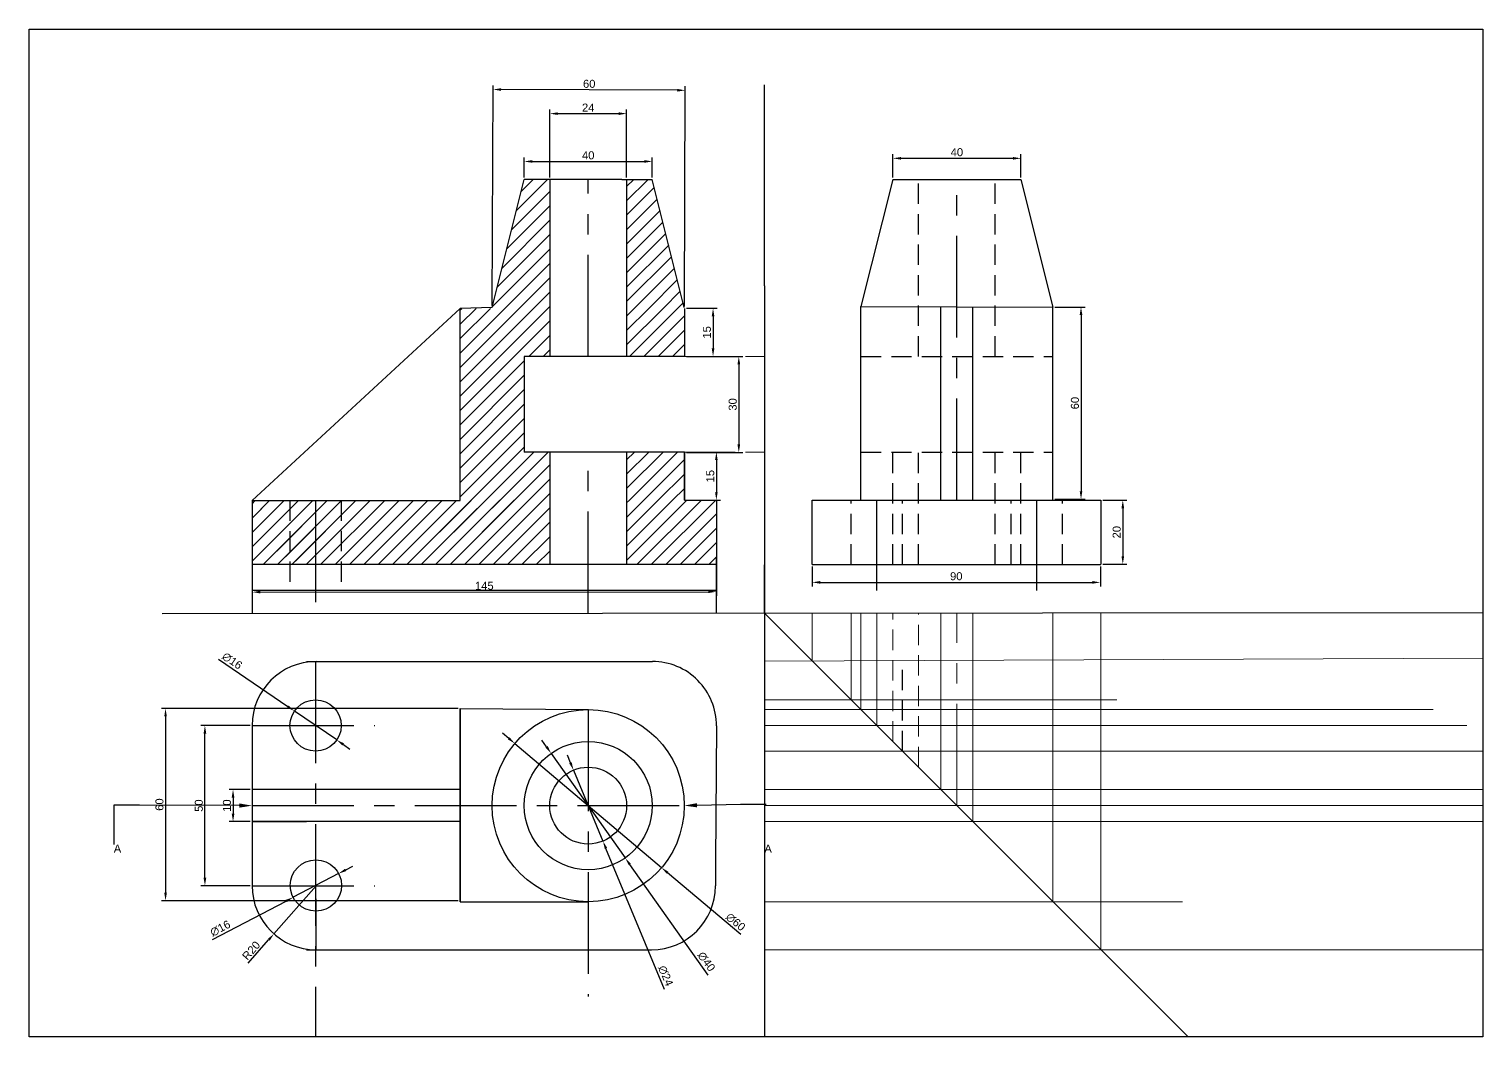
# Model space of a CAD drawing. Header units: millimetres. Extents: x 2310 to 3342, y 1759 to 2090.
# Drawn here: x 2888.1 to 3342.2, y 1759 to 2073.7 of the extents above; entities that cross this region are included whole.
import ezdxf
from ezdxf import colors
from ezdxf.entities.mleader import LeaderData, LeaderLine
from ezdxf.math import Vec2, Vec3

# ---------------------------------------------------------------- set-up
doc = ezdxf.new("R2010")
doc.units = ezdxf.units.MM
doc.linetypes.add('CENTER', pattern=[50.8, 31.75, -6.35, 6.35, -6.35])
doc.linetypes.add('HIDDEN', pattern=[9.525, 6.35, -3.175])
doc.styles.get("Standard").update_dxf_attribs({"font": 'arial.ttf'})
doc.dimstyles.new('ISO-25', dxfattribs={"dimtxt": 2.5, "dimasz": 2.5, "dimexe": 1.25, "dimexo": 0.625, "dimtad": 1, "dimtxsty": 'Standard', "dimcen": 2.5, "dimadec": 0, "dimazin": 0, "dimtfac": 1, "dimtmove": 0, "dimatfit": 3, "dimfxl": 1, "dimarcsym": 0})
pattern_1 = [(45, (1018.8687, -8.9616), (-2.245064, 2.245064), [])]

# ---------------------------------------------------------------- blocks, each defined once
blk = doc.blocks.new('*D63')
at = {"color": 0, "lineweight": -2, "transparency": 16777216}
for p, q in [((3042.78, 2027.35), (3042.78, 2033.58)), ((3045.28, 2032.33), (3080.28, 2032.33)), ((3082.78, 2027.35), (3082.78, 2033.58))]:
    blk.add_line(p, q, dxfattribs=at)
at = {"color": 0, "transparency": 16777216}
for points in [[(3045.28, 2032.75), (3045.28, 2031.92), (3042.78, 2032.33)], [(3080.28, 2032.75), (3080.28, 2031.92), (3082.78, 2032.33)]]:
    blk.add_solid(points, dxfattribs=at)
at = {"layer": 'Defpoints', "color": 0, "transparency": 16777216}
for p in [(3082.78, 2032.33), (3042.78, 2026.72), (3082.78, 2026.72)]:
    blk.add_point(p, dxfattribs=at)
at = {"color": 0, "transparency": 16777216, "insert": (3062.78, 2034.23), "char_height": 2.5, "attachment_point": 5}
blk.add_mtext('40', dxfattribs=at)
blk = doc.blocks.new('*D64')
at = {"color": 0, "lineweight": -2, "transparency": 16777216}
for p, q in [((3050.78, 2027.35), (3050.78, 2048.51)), ((3074.78, 2027.35), (3074.78, 2048.51)), ((3053.28, 2047.26), (3072.28, 2047.26))]:
    blk.add_line(p, q, dxfattribs=at)
at = {"color": 0, "transparency": 16777216}
for points in [[(3053.28, 2047.68), (3053.28, 2046.84), (3050.78, 2047.26)], [(3072.28, 2047.68), (3072.28, 2046.84), (3074.78, 2047.26)]]:
    blk.add_solid(points, dxfattribs=at)
at = {"layer": 'Defpoints', "color": 0, "transparency": 16777216}
for p in [(3074.78, 2047.26), (3050.78, 2026.72), (3074.78, 2026.72)]:
    blk.add_point(p, dxfattribs=at)
at = {"color": 0, "transparency": 16777216, "insert": (3062.78, 2049.14), "char_height": 2.5, "attachment_point": 5}
blk.add_mtext('24', dxfattribs=at)
blk = doc.blocks.new('*D65')
at = {"color": 0, "lineweight": -2, "transparency": 16777216}
for p, q in [((3093.43, 1986.48), (3103.01, 1986.48)), ((3101.76, 1983.98), (3101.76, 1973.98)), ((3093.43, 1971.48), (3103.01, 1971.48))]:
    blk.add_line(p, q, dxfattribs=at)
at = {"color": 0, "transparency": 16777216}
for points in [[(3101.35, 1983.98), (3102.18, 1983.98), (3101.76, 1986.48)], [(3101.35, 1973.98), (3102.18, 1973.98), (3101.76, 1971.48)]]:
    blk.add_solid(points, dxfattribs=at)
at = {"layer": 'Defpoints', "color": 0, "transparency": 16777216}
for p in [(3092.81, 1986.48), (3092.81, 1971.48), (3101.76, 1971.48)]:
    blk.add_point(p, dxfattribs=at)
at = {"color": 0, "transparency": 16777216, "insert": (3099.86, 1978.98), "char_height": 2.5, "attachment_point": 5, "rotation": 90}
blk.add_mtext('15', dxfattribs=at)
blk = doc.blocks.new('*D73')
at = {"color": 0, "lineweight": -2, "transparency": 16777216}
for p, q in [((3093.43, 1941.59), (3104.06, 1941.59)), ((3102.81, 1939.09), (3102.81, 1929.09)), ((3093.43, 1926.59), (3104.06, 1926.59))]:
    blk.add_line(p, q, dxfattribs=at)
at = {"color": 0, "transparency": 16777216}
for points in [[(3102.39, 1939.09), (3103.22, 1939.09), (3102.81, 1941.59)], [(3102.39, 1929.09), (3103.22, 1929.09), (3102.81, 1926.59)]]:
    blk.add_solid(points, dxfattribs=at)
at = {"layer": 'Defpoints', "color": 0, "transparency": 16777216}
for p in [(3092.81, 1941.59), (3092.81, 1926.59), (3102.81, 1926.59)]:
    blk.add_point(p, dxfattribs=at)
at = {"color": 0, "lineweight": 30, "transparency": 16777216, "insert": (3100.9, 1934.09), "char_height": 2.5, "attachment_point": 5, "rotation": 90}
blk.add_mtext('15', dxfattribs=at)
blk = doc.blocks.new('*D74')
at = {"color": 0, "lineweight": -2, "transparency": 16777216}
for p, q in [((3093.43, 1971.48), (3111.06, 1971.48)), ((3109.81, 1968.98), (3109.81, 1943.98)), ((3093.43, 1941.48), (3111.06, 1941.48))]:
    blk.add_line(p, q, dxfattribs=at)
at = {"color": 0, "transparency": 16777216}
for points in [[(3109.39, 1968.98), (3110.23, 1968.98), (3109.81, 1971.48)], [(3109.39, 1943.98), (3110.23, 1943.98), (3109.81, 1941.48)]]:
    blk.add_solid(points, dxfattribs=at)
at = {"layer": 'Defpoints', "color": 0, "transparency": 16777216}
for p in [(3092.81, 1971.48), (3092.81, 1941.48), (3109.81, 1941.48)]:
    blk.add_point(p, dxfattribs=at)
at = {"color": 0, "transparency": 16777216, "insert": (3107.91, 1956.48), "char_height": 2.5, "attachment_point": 5, "rotation": 90}
blk.add_mtext('30', dxfattribs=at)
blk = doc.blocks.new('*D75')
at = {"color": 0, "lineweight": -2, "transparency": 16777216}
for p, q in [((2957.81, 1925.85), (2957.83, 1896.64)), ((3102.81, 1925.98), (3102.83, 1896.77)), ((2960.33, 1897.9), (3100.33, 1898.02))]:
    blk.add_line(p, q, dxfattribs=at)
at = {"color": 0, "transparency": 16777216}
for points in [[(2960.33, 1898.31), (2960.33, 1897.48), (2957.83, 1897.89)], [(3100.33, 1898.43), (3100.33, 1897.6), (3102.83, 1898.02)]]:
    blk.add_solid(points, dxfattribs=at)
at = {"layer": 'Defpoints', "color": 0, "transparency": 16777216}
for p in [(2957.81, 1926.48), (3102.81, 1926.6), (3102.83, 1898.02)]:
    blk.add_point(p, dxfattribs=at)
at = {"color": 0, "transparency": 16777216, "insert": (3030.33, 1899.86), "char_height": 2.5, "attachment_point": 5, "rotation": 0.0492}
blk.add_mtext('145', dxfattribs=at)
blk = doc.blocks.new('*D76')
at = {"color": 0, "lineweight": -2, "transparency": 16777216}
for p, q in [((3032.81, 1987.35), (3033.09, 2056.04)), ((3090.58, 2054.55), (3035.59, 2054.77)), ((3092.81, 1987.1), (3093.09, 2055.79))]:
    blk.add_line(p, q, dxfattribs=at)
at = {"color": 0, "transparency": 16777216}
for points in [[(3035.59, 2055.19), (3035.58, 2054.36), (3033.09, 2054.79)], [(3090.59, 2054.97), (3090.58, 2054.13), (3093.08, 2054.54)]]:
    blk.add_solid(points, dxfattribs=at)
at = {"layer": 'Defpoints', "color": 0, "transparency": 16777216}
for p in [(3033.09, 2054.79), (3032.81, 1986.72), (3092.81, 1986.48)]:
    blk.add_point(p, dxfattribs=at)
at = {"color": 0, "transparency": 16777216, "insert": (3063.09, 2056.56), "char_height": 2.5, "attachment_point": 5, "rotation": 359.7648}
blk.add_mtext('60', dxfattribs=at)
blk = doc.blocks.new('*D77')
at = {"color": 0, "lineweight": -2, "transparency": 16777216}
for p, q in [((2957.18, 1856.24), (2941.82, 1856.24)), ((2943.07, 1808.74), (2943.07, 1853.74)), ((2957.18, 1806.24), (2941.82, 1806.24))]:
    blk.add_line(p, q, dxfattribs=at)
at = {"color": 0, "transparency": 16777216}
for points in [[(2942.65, 1853.74), (2943.49, 1853.74), (2943.07, 1856.24)], [(2942.65, 1808.74), (2943.49, 1808.74), (2943.07, 1806.24)]]:
    blk.add_solid(points, dxfattribs=at)
at = {"layer": 'Defpoints', "color": 0, "transparency": 16777216}
for p in [(2943.07, 1856.24), (2957.81, 1856.24), (2957.81, 1806.24)]:
    blk.add_point(p, dxfattribs=at)
at = {"color": 0, "transparency": 16777216, "insert": (2941.17, 1831.24), "char_height": 2.5, "attachment_point": 5, "rotation": 90}
blk.add_mtext('50', dxfattribs=at)
blk = doc.blocks.new('*D78')
at = {"color": 0, "lineweight": -2, "transparency": 16777216}
for p, q in [((3037.96, 1852.23), (3036.05, 1853.84)), ((3039.87, 1850.61), (3085.68, 1811.87)), ((3110.4, 1790.98), (3087.59, 1810.26))]:
    blk.add_line(p, q, dxfattribs=at)
at = {"color": 0, "transparency": 16777216}
for points in [[(3038.23, 1852.55), (3037.69, 1851.91), (3039.87, 1850.61)], [(3087.86, 1810.58), (3087.32, 1809.94), (3085.68, 1811.87)]]:
    blk.add_solid(points, dxfattribs=at)
at = {"layer": 'Defpoints', "color": 0, "transparency": 16777216}
for p in [(3039.87, 1850.61), (3085.68, 1811.87)]:
    blk.add_point(p, dxfattribs=at)
at = {"color": 0, "transparency": 16777216, "insert": (3108.79, 1794.92), "char_height": 2.5, "attachment_point": 5, "rotation": 319.7839}
blk.add_mtext('∅60', dxfattribs=at)
blk = doc.blocks.new('*D79')
at = {"color": 0, "lineweight": -2, "transparency": 16777216}
for p, q in [((3049.77, 1849.6), (3048.32, 1851.64)), ((3051.21, 1847.56), (3074.34, 1814.92)), ((3100.27, 1778.33), (3075.78, 1812.88))]:
    blk.add_line(p, q, dxfattribs=at)
at = {"color": 0, "transparency": 16777216}
for points in [[(3050.11, 1849.84), (3049.43, 1849.36), (3051.21, 1847.56)], [(3076.12, 1813.12), (3075.44, 1812.64), (3074.34, 1814.92)]]:
    blk.add_solid(points, dxfattribs=at)
at = {"layer": 'Defpoints', "color": 0, "transparency": 16777216}
for p in [(3051.21, 1847.56), (3074.34, 1814.92)]:
    blk.add_point(p, dxfattribs=at)
at = {"color": 0, "transparency": 16777216, "insert": (3099.7, 1782.55), "char_height": 2.5, "attachment_point": 5, "rotation": 305.3193}
blk.add_mtext('∅40', dxfattribs=at)
blk = doc.blocks.new('*D80')
at = {"color": 0, "lineweight": -2, "transparency": 16777216}
for p, q in [((3057.22, 1844.64), (3056.26, 1846.94)), ((3058.18, 1842.33), (3067.38, 1820.16)), ((3086.59, 1773.86), (3068.33, 1817.85))]:
    blk.add_line(p, q, dxfattribs=at)
at = {"color": 0, "transparency": 16777216}
for points in [[(3057.6, 1844.79), (3056.83, 1844.48), (3058.18, 1842.33)], [(3068.72, 1818.01), (3067.95, 1817.69), (3067.38, 1820.16)]]:
    blk.add_solid(points, dxfattribs=at)
at = {"layer": 'Defpoints', "color": 0, "transparency": 16777216}
for p in [(3058.18, 1842.33), (3067.38, 1820.16)]:
    blk.add_point(p, dxfattribs=at)
at = {"color": 0, "transparency": 16777216, "insert": (3086.97, 1778.1), "char_height": 2.5, "attachment_point": 5, "rotation": 292.5391}
blk.add_mtext('∅24', dxfattribs=at)
blk = doc.blocks.new('*D81')
at = {"color": 0, "lineweight": -2, "transparency": 16777216}
for p, q in [((2957.18, 1836.24), (2950.6, 1836.24)), ((2951.85, 1833.74), (2951.85, 1828.74)), ((2957.18, 1826.24), (2950.6, 1826.24))]:
    blk.add_line(p, q, dxfattribs=at)
at = {"color": 0, "transparency": 16777216}
for points in [[(2951.43, 1833.74), (2952.27, 1833.74), (2951.85, 1836.24)], [(2951.43, 1828.74), (2952.27, 1828.74), (2951.85, 1826.24)]]:
    blk.add_solid(points, dxfattribs=at)
at = {"layer": 'Defpoints', "color": 0, "transparency": 16777216}
for p in [(2957.81, 1836.24), (2951.85, 1826.24), (2957.81, 1826.24)]:
    blk.add_point(p, dxfattribs=at)
at = {"color": 0, "transparency": 16777216, "insert": (2949.95, 1831.24), "char_height": 2.5, "attachment_point": 5, "rotation": 90}
blk.add_mtext('10', dxfattribs=at)
blk = doc.blocks.new('*D82')
at = {"color": 0, "lineweight": -2, "transparency": 16777216}
for p, q in [((3022.18, 1861.56), (2929.52, 1861.56)), ((2930.77, 1859.06), (2930.77, 1804.06)), ((3022.18, 1801.56), (2929.52, 1801.56))]:
    blk.add_line(p, q, dxfattribs=at)
at = {"color": 0, "transparency": 16777216}
for points in [[(2930.36, 1859.06), (2931.19, 1859.06), (2930.77, 1861.56)], [(2930.36, 1804.06), (2931.19, 1804.06), (2930.77, 1801.56)]]:
    blk.add_solid(points, dxfattribs=at)
at = {"layer": 'Defpoints', "color": 0, "transparency": 16777216}
for p in [(3022.81, 1861.56), (2930.77, 1801.56), (3022.81, 1801.56)]:
    blk.add_point(p, dxfattribs=at)
at = {"color": 0, "transparency": 16777216, "insert": (2928.87, 1831.56), "char_height": 2.5, "attachment_point": 5, "rotation": 90}
blk.add_mtext('60', dxfattribs=at)
blk = doc.blocks.new('*D66')
at = {"color": 0, "lineweight": -2, "transparency": 16777216}
for p, q in [((3223.55, 1926.59), (3230.99, 1926.59)), ((3229.74, 1924.09), (3229.74, 1909.09)), ((3223.55, 1906.59), (3230.99, 1906.59))]:
    blk.add_line(p, q, dxfattribs=at)
at = {"color": 0, "transparency": 16777216}
for points in [[(3229.32, 1924.09), (3230.15, 1924.09), (3229.74, 1926.59)], [(3229.32, 1909.09), (3230.15, 1909.09), (3229.74, 1906.59)]]:
    blk.add_solid(points, dxfattribs=at)
at = {"layer": 'Defpoints', "color": 0, "transparency": 16777216}
for p in [(3222.92, 1926.59), (3222.92, 1906.59), (3229.74, 1906.59)]:
    blk.add_point(p, dxfattribs=at)
at = {"color": 0, "lineweight": 0, "transparency": 16777216, "insert": (3227.84, 1916.59), "char_height": 2.5, "attachment_point": 5, "rotation": 90}
blk.add_mtext('20', dxfattribs=at)
blk = doc.blocks.new('*D67')
at = {"color": 0, "lineweight": -2, "transparency": 16777216}
for p, q in [((3132.73, 1905.85), (3132.73, 1899.68)), ((3222.73, 1905.85), (3222.73, 1899.68)), ((3135.23, 1900.93), (3220.23, 1900.93))]:
    blk.add_line(p, q, dxfattribs=at)
at = {"color": 0, "transparency": 16777216}
for points in [[(3135.23, 1901.35), (3135.23, 1900.51), (3132.73, 1900.93)], [(3220.23, 1901.35), (3220.23, 1900.51), (3222.73, 1900.93)]]:
    blk.add_solid(points, dxfattribs=at)
at = {"layer": 'Defpoints', "color": 0, "transparency": 16777216}
for p in [(3132.73, 1906.48), (3222.73, 1906.48), (3222.73, 1900.93)]:
    blk.add_point(p, dxfattribs=at)
at = {"color": 0, "lineweight": 0, "transparency": 16777216, "insert": (3177.73, 1902.83), "char_height": 2.5, "attachment_point": 5}
blk.add_mtext('90', dxfattribs=at)
blk = doc.blocks.new('*D68')
at = {"color": 0, "lineweight": -2, "transparency": 16777216}
for p, q in [((3208.55, 1986.89), (3217.94, 1986.89)), ((3216.69, 1984.39), (3216.69, 1929.39)), ((3208.55, 1926.89), (3217.94, 1926.89))]:
    blk.add_line(p, q, dxfattribs=at)
at = {"color": 0, "transparency": 16777216}
for points in [[(3216.27, 1984.39), (3217.11, 1984.39), (3216.69, 1986.89)], [(3216.27, 1929.39), (3217.11, 1929.39), (3216.69, 1926.89)]]:
    blk.add_solid(points, dxfattribs=at)
at = {"layer": 'Defpoints', "color": 0, "transparency": 16777216}
for p in [(3207.92, 1986.89), (3207.92, 1926.89), (3216.69, 1926.89)]:
    blk.add_point(p, dxfattribs=at)
at = {"color": 0, "lineweight": 0, "transparency": 16777216, "insert": (3214.79, 1956.89), "char_height": 2.5, "attachment_point": 5, "rotation": 90}
blk.add_mtext('60', dxfattribs=at)
blk = doc.blocks.new('*D69')
at = {"color": 0, "lineweight": -2, "transparency": 16777216}
for p, q in [((3157.92, 2027.35), (3157.92, 2034.56)), ((3197.92, 2027.35), (3197.92, 2034.56)), ((3160.42, 2033.31), (3195.42, 2033.31))]:
    blk.add_line(p, q, dxfattribs=at)
at = {"color": 0, "transparency": 16777216}
for points in [[(3160.42, 2033.72), (3160.42, 2032.89), (3157.92, 2033.31)], [(3195.42, 2033.72), (3195.42, 2032.89), (3197.92, 2033.31)]]:
    blk.add_solid(points, dxfattribs=at)
at = {"layer": 'Defpoints', "color": 0, "transparency": 16777216}
for p in [(3197.92, 2033.31), (3157.92, 2026.72), (3197.92, 2026.72)]:
    blk.add_point(p, dxfattribs=at)
at = {"color": 0, "lineweight": 0, "transparency": 16777216, "insert": (3177.92, 2035.21), "char_height": 2.5, "attachment_point": 5}
blk.add_mtext('40', dxfattribs=at)
blk = doc.blocks.new('*D70')
at = {"color": 0, "lineweight": -2, "transparency": 16777216}
for p, q in [((2987.04, 1811.18), (2989.25, 1812.34)), ((2984.82, 1810.02), (2970.64, 1802.61)), ((2945.43, 1789.42), (2968.43, 1801.45))]:
    blk.add_line(p, q, dxfattribs=at)
at = {"color": 0, "transparency": 16777216}
for points in [[(2986.84, 1811.55), (2987.23, 1810.81), (2984.82, 1810.02)], [(2968.23, 1801.82), (2968.62, 1801.08), (2970.64, 1802.61)]]:
    blk.add_solid(points, dxfattribs=at)
at = {"layer": 'Defpoints', "color": 0, "transparency": 16777216}
for p in [(2984.82, 1810.02), (2970.64, 1802.61)]:
    blk.add_point(p, dxfattribs=at)
at = {"color": 0, "transparency": 16777216, "insert": (2947.86, 1792.92), "char_height": 2.5, "attachment_point": 5, "rotation": 27.6065}
blk.add_mtext('∅16', dxfattribs=at)
blk = doc.blocks.new('*D71')
at = {"color": 0, "lineweight": -2, "transparency": 16777216}
for p, q in [((2947.35, 1876.93), (2968.97, 1862.17)), ((2984.25, 1851.73), (2971.03, 1860.76)), ((2986.31, 1850.32), (2988.37, 1848.91))]:
    blk.add_line(p, q, dxfattribs=at)
at = {"color": 0, "transparency": 16777216}
for points in [[(2969.2, 1862.51), (2968.73, 1861.82), (2971.03, 1860.76)], [(2986.54, 1850.66), (2986.07, 1849.98), (2984.25, 1851.73)]]:
    blk.add_solid(points, dxfattribs=at)
at = {"layer": 'Defpoints', "color": 0, "transparency": 16777216}
for p in [(2971.03, 1860.76), (2984.25, 1851.73)]:
    blk.add_point(p, dxfattribs=at)
at = {"color": 0, "transparency": 16777216, "insert": (2951.58, 1876.43), "char_height": 2.5, "attachment_point": 5, "rotation": 325.6612}
blk.add_mtext('∅16', dxfattribs=at)
blk = doc.blocks.new('*D72')
at = {"color": 0, "linetype": 'CENTER', "lineweight": -2, "transparency": 16777216}
for p, q in [((2977.81, 1806.24), (2964.62, 1791.2)), ((2956.57, 1782.02), (2962.97, 1789.32))]:
    blk.add_line(p, q, dxfattribs=at)
at = {"color": 0, "linetype": 'CENTER', "transparency": 16777216}
blk.add_solid([(2962.66, 1789.6), (2963.29, 1789.05), (2964.62, 1791.2)], dxfattribs=at)
at = {"layer": 'Defpoints', "color": 0, "linetype": 'CENTER', "transparency": 16777216}
for p in [(2977.81, 1806.24), (2964.62, 1791.2)]:
    blk.add_point(p, dxfattribs=at)
at = {"color": 0, "linetype": 'CENTER', "transparency": 16777216, "insert": (2957.52, 1785.99), "char_height": 2.5, "attachment_point": 5, "rotation": 48.7563}
blk.add_mtext('R20', dxfattribs=at)

msp = doc.modelspace()

# ---------------------------------------------------------------- hatches: boundary and pattern name
at = {"lineweight": 30}
h = msp.add_hatch(dxfattribs=at)
h.set_pattern_fill('ANSI31', color=256)
h.set_pattern_definition(pattern_1)
h.paths.add_polyline_path([(3050.777, 1926.556), (3022.805, 1926.532), (3022.805, 1926.476), (2957.805, 1926.476, 0.4142136), (2977.805, 1906.476), (3050.777, 1906.476)])
h.paths.add_polyline_path([(3102.804, 1926.601), (3074.777, 1926.577), (3074.777, 1906.476), (3102.761, 1906.476)])
h.paths.add_polyline_path([(3042.805, 1971.476), (3050.777, 1971.476), (3050.777, 1986.476), (3022.805, 1986.476), (3022.805, 1926.532), (3050.777, 1926.556), (3050.777, 1941.592), (3042.805, 1941.592)])
h.paths.add_polyline_path([(3092.805, 1941.592), (3074.777, 1941.592), (3074.777, 1926.577), (3092.805, 1926.592)])
h.paths.add_polyline_path([(3082.777, 2026.723), (3092.838, 1986.476), (3074.777, 1986.476), (3074.777, 2026.723)])
h.paths.add_polyline_path([(3050.777, 2026.723), (3042.777, 2026.723), (3042.777, 1986.476), (3050.777, 1986.476)])
h.paths.add_polyline_path([(3042.777, 2026.723), (3032.715, 1986.476), (3042.777, 1986.476)])
h = msp.add_hatch(dxfattribs=at)
h.set_pattern_fill('ANSI31', color=256)
h.set_pattern_definition(pattern_1)
h.paths.add_polyline_path([(3092.805, 1986.476), (3074.777, 1986.476), (3074.777, 1971.476), (3092.805, 1971.476)])
h = msp.add_hatch(dxfattribs=at)
h.set_pattern_fill('ANSI31', color=256)
h.set_pattern_definition(pattern_1)
h.paths.add_polyline_path([(3050.777, 1926.556), (3022.805, 1926.532), (3022.805, 1926.476), (2957.805, 1926.476), (2957.805, 1906.476), (2977.805, 1906.476), (3050.777, 1906.476)])

# ---------------------------------------------------------------- linework, layer by layer
for p, q in [((3117.805, 1993.466), (3117.805, 2056.284)), ((3073.268, 2026.723), (3053.268, 2026.723)), ((3073.268, 2026.723), (3082.777, 2026.723)), ((3117.805, 1993.466), (3117.805, 1891.36)), ((3092.805, 1986.476), (3092.805, 1971.476)), ((3092.805, 1986.476), (3092.805, 1971.476)), ((3092.805, 1941.592), (3092.805, 1926.592)), ((2957.805, 1926.476), (3022.805, 1926.532)), ((2957.805, 1926.476), (2957.805, 1926.476)), ((3092.805, 1926.592), (3102.805, 1926.601)), ((3102.805, 1926.601), (3102.805, 1906.601)), ((2974.805, 1906.476), (2974.805, 1906.564)), ((3117.805, 1906.476), (3117.805, 1906.476)), ((3117.805, 1891.36), (3117.805, 1906.36)), ((3102.743, 1898.361), (2957.805, 1898.361)), ((2929.709, 1891.222), (3342.21, 1891.525)), ((3117.805, 1891.36), (3117.805, 1787.118)), ((2974.805, 1876.243), (3082.815, 1876.243)), ((3022.805, 1801.243), (3022.805, 1861.556)), ((2957.805, 1856.243), (2957.805, 1806.243)), ((2957.805, 1856.243), (2957.805, 1806.243)), ((2957.805, 1856.243), (2957.805, 1811.243)), ((2957.805, 1848.743), (2957.805, 1838.743)), ((2957.805, 1831.243), (2957.805, 1806.243)), ((2957.805, 1826.243), (2957.805, 1809.243)), ((2957.805, 1814.243), (2957.805, 1806.243)), ((3022.805, 1801.243), (3022.805, 1811.243)), ((2974.805, 1786.243), (3082.551, 1786.243)), ((3117.805, 1787.118), (3117.805, 1759.035))]:
    msp.add_line(p, q)
for p, q in [((3032.777, 1986.723), (3042.777, 2026.723)), ((3061.268, 2026.723), (3042.777, 2026.723)), ((3050.777, 2026.723), (3050.777, 1971.476)), ((3073.268, 2026.723), (3061.268, 2026.723)), ((3073.268, 2026.723), (3082.777, 2026.723)), ((3074.777, 2026.723), (3074.777, 1971.476)), ((3092.777, 1986.723), (3082.777, 2026.723)), ((3157.922, 2026.723), (3147.922, 1987.014)), ((3157.922, 2026.723), (3197.922, 2026.723)), ((3197.922, 2026.723), (3207.922, 1986.891)), ((3022.805, 1986.476), (2957.805, 1926.476)), ((3032.777, 1986.723), (3022.805, 1986.476)), ((3022.805, 1926.476), (3022.805, 1986.476)), ((3147.922, 1987.014), (3207.922, 1986.891)), ((3147.922, 1926.592), (3147.922, 1987.014)), ((3172.922, 1926.592), (3172.922, 1986.963)), ((3182.922, 1926.592), (3182.922, 1986.942)), ((3207.922, 1926.592), (3207.922, 1986.891)), ((3042.805, 1971.476), (3042.805, 1941.592)), ((3092.805, 1971.476), (3042.805, 1971.476)), ((3092.805, 1941.592), (3042.805, 1941.592)), ((3050.777, 1941.592), (3050.777, 1906.476)), ((3074.777, 1941.592), (3074.777, 1906.476)), ((3092.805, 1926.592), (3092.805, 1941.592)), ((2957.805, 1926.476), (3022.805, 1926.532)), ((2957.805, 1926.476), (2957.805, 1891.243)), ((3102.804, 1926.601), (3102.728, 1891.349)), ((3132.733, 1906.476), (3132.733, 1926.592)), ((3132.733, 1926.592), (3222.922, 1926.592)), ((3222.922, 1926.592), (3222.922, 1906.592)), ((2977.805, 1906.476), (2957.805, 1906.476)), ((3102.805, 1906.476), (2977.805, 1906.476)), ((3132.733, 1906.476), (3222.922, 1906.476)), ((2977.805, 1876.243), (3082.815, 1876.243)), ((3022.805, 1861.556), (3022.805, 1848.743)), ((3022.805, 1861.556), (3062.804, 1861.243)), ((3022.805, 1861.243), (3022.805, 1801.243)), ((2957.805, 1856.243), (2957.805, 1806.243)), ((3102.815, 1856.126), (3102.567, 1813.743)), ((3022.805, 1848.743), (3022.805, 1838.743)), ((3022.805, 1836.243), (2957.805, 1836.243)), ((2914.599, 1831.333), (2914.599, 1819.058)), ((3117.805, 1831.243), (3117.805, 1819.058)), ((3022.805, 1826.243), (2957.805, 1826.243)), ((2957.805, 1826.243), (2974.805, 1826.243)), ((3102.567, 1813.743), (3102.551, 1806.2)), ((3022.805, 1801.243), (3062.777, 1801.243)), ((2977.805, 1786.243), (3082.551, 1786.243))]:
    msp.add_line(p, q, dxfattribs=at)
at = {"linetype": 'CENTER', "lineweight": 30}
for p, q in [((3062.777, 1971.476), (3062.777, 2026.723)), ((3177.922, 1926.592), (3177.922, 2026.723)), ((3062.777, 1891.32), (3062.777, 1939.092)), ((2977.635, 1926.493), (2977.638, 1891.257)), ((3152.922, 1898.361), (3152.922, 1926.592)), ((3202.922, 1898.361), (3202.922, 1926.592)), ((3202.922, 1891.386), (3202.922, 1891.422)), ((2977.639, 1876.243), (2977.646, 1759.035)), ((3062.777, 1861.243), (3062.777, 1771.667)), ((2957.805, 1856.243), (2996.144, 1856.243)), ((2957.805, 1831.243), (3092.777, 1831.243)), ((2957.805, 1806.243), (2996.144, 1806.243))]:
    msp.add_line(p, q, dxfattribs=at)
at = {"linetype": 'HIDDEN', "lineweight": 30}
for p, q in [((3165.922, 1971.476), (3165.922, 2026.723)), ((3189.922, 1971.476), (3189.922, 2026.723)), ((3147.922, 1971.476), (3207.922, 1971.476)), ((3147.922, 1941.592), (3207.922, 1941.592)), ((3157.922, 1906.476), (3157.922, 1941.592)), ((3165.922, 1906.476), (3165.922, 1941.592)), ((3189.922, 1906.476), (3189.922, 1941.592)), ((3197.922, 1906.476), (3197.922, 1941.592)), ((2969.639, 1926.487), (2969.639, 1898.361)), ((2985.639, 1926.5), (2985.639, 1898.361)), ((3144.922, 1906.476), (3144.922, 1926.592)), ((3160.922, 1906.476), (3160.922, 1926.592)), ((3194.922, 1906.476), (3194.922, 1926.592)), ((3210.922, 1906.476), (3210.922, 1926.592)), ((3160.922, 1848.243), (3160.922, 1876.539))]:
    msp.add_line(p, q, dxfattribs=at)
at = {"linetype": 'HIDDEN', "lineweight": 0}
for p, q in [((3092.805, 1971.476), (3117.805, 1971.476)), ((3092.805, 1941.592), (3117.805, 1941.592)), ((3157.922, 1851.243), (3157.922, 1891.389)), ((3165.922, 1843.243), (3165.922, 1891.395))]:
    msp.add_line(p, q, dxfattribs=at)
at = {"lineweight": 0}
for p, q in [((3222.922, 1906.476), (3222.922, 1926.592)), ((3117.805, 1891.36), (3250.13, 1759.035)), ((3132.733, 1876.432), (3132.733, 1891.371)), ((3144.922, 1864.243), (3144.922, 1891.38)), ((3147.922, 1861.243), (3147.922, 1891.382)), ((3152.922, 1856.243), (3152.922, 1891.386)), ((3172.922, 1836.243), (3172.922, 1891.4)), ((3182.922, 1826.243), (3182.922, 1891.408)), ((3207.922, 1801.243), (3207.922, 1891.426)), ((3222.922, 1786.243), (3222.922, 1891.437)), ((3117.805, 1876.376), (3342.21, 1877.227)), ((3117.805, 1864.243), (3227.901, 1864.243)), ((3062.804, 1861.243), (3062.89, 1861.243)), ((3117.805, 1861.243), (3326.671, 1861.243)), ((3117.805, 1856.243), (3337.17, 1856.243)), ((3117.805, 1848.243), (3342.21, 1848.243)), ((3117.805, 1836.243), (3342.21, 1836.243)), ((3117.805, 1831.243), (3342.21, 1831.243)), ((3117.805, 1826.243), (3342.21, 1826.243)), ((3117.805, 1801.243), (3248.353, 1801.243)), ((3117.805, 1786.243), (3342.21, 1786.243))]:
    msp.add_line(p, q, dxfattribs=at)
at = {"linetype": 'CENTER', "lineweight": 0}
msp.add_line((3177.922, 1831.243), (3177.922, 1891.404), dxfattribs=at)
at = {"linetype": 'CENTER'}
for p, q in [((2977.639, 1876.242), (2977.639, 1841.242)), ((2977.805, 1786.317), (2977.676, 1821.316))]:
    msp.add_line(p, q, dxfattribs=at)
msp.add_lwpolyline([(2888.149, 2073.652), (3342.21, 2073.652), (3342.21, 1759.035), (2888.149, 1759.035)], close=True)
at = {"lineweight": 30}
for centre, radius in [((2977.639, 1856.243), 8), ((3062.777, 1831.243), 30), ((3062.777, 1831.243), 20), ((3062.777, 1831.243), 12), ((2977.731, 1806.316), 8)]:
    msp.add_circle(centre, radius, dxfattribs=at)
for centre, start, end in [((2977.805, 1856.243), 90, 180), ((3082.815, 1856.243), 359.66522, 90), ((2977.805, 1806.243), 180, 270), ((3082.551, 1806.243), 270, 359.87732)]:
    msp.add_arc(centre, 20, start, end, dxfattribs=at)

# ---------------------------------------------------------------- texts
at = {"char_height": 2.5, "attachment_point": 1}
for insert in [(2914.599, 1819.058), (3117.805, 1819.058)]:
    msp.add_mtext_dynamic_manual_height_columns('A', width=25.72364, gutter_width=12.5, heights=[0], dxfattribs=dict(at, insert=insert))

# ---------------------------------------------------------------- dimensions: what is measured, and where the dimension line sits
for p1, p2, distance, picture, middle in [((3092.805, 1986.476), (3032.806, 1986.723), -68.063, '*D76', (3063.093, 2056.563)), ((2957.805, 1926.476), (3102.805, 1926.601), -28.582, '*D75', (3030.328, 1899.858))]:
    dim = msp.add_aligned_dim(p1=p1, p2=p2, distance=distance, dimstyle='ISO-25')
    dim.commit()
    dim.dimension.update_dxf_attribs({"geometry": picture, "text_midpoint": middle})
for base, p1, p2, picture, middle in [((3074.777, 2047.259), (3050.777, 2026.723), (3074.777, 2026.723), '*D64', (3062.777, 2049.139)), ((3082.777, 2032.333), (3042.777, 2026.723), (3082.777, 2026.723), '*D63', (3062.777, 2034.234))]:
    dim = msp.add_linear_dim(base=base, p1=p1, p2=p2, dimstyle='ISO-25')
    dim.commit()
    dim.dimension.update_dxf_attribs({"geometry": picture, "text_midpoint": middle})
at = {"lineweight": 0}
for base, p1, p2, picture, middle in [((3197.922, 2033.307), (3157.922, 2026.723), (3197.922, 2026.723), '*D69', (3177.922, 2035.208)), ((3222.733, 1900.929), (3132.733, 1906.476), (3222.733, 1906.476), '*D67', (3177.733, 1902.831))]:
    dim = msp.add_linear_dim(base=base, p1=p1, p2=p2, dimstyle='ISO-25', dxfattribs=at)
    dim.commit()
    dim.dimension.update_dxf_attribs({"geometry": picture, "text_midpoint": middle})
for base, p1, p2, picture, middle in [((3101.764, 1971.476), (3092.805, 1986.476), (3092.805, 1971.476), '*D65', (3099.863, 1978.976)), ((3109.811, 1941.476), (3092.805, 1971.476), (3092.805, 1941.476), '*D74', (3107.908, 1956.476)), ((2930.773, 1801.556), (3022.805, 1861.556), (3022.805, 1801.556), '*D82', (2928.872, 1831.556)), ((2943.07, 1856.243), (2957.805, 1806.243), (2957.805, 1856.243), '*D77', (2941.169, 1831.243)), ((2951.85, 1826.243), (2957.805, 1836.243), (2957.805, 1826.243), '*D81', (2949.949, 1831.243))]:
    dim = msp.add_linear_dim(base=base, p1=p1, p2=p2, angle=90, dimstyle='ISO-25')
    dim.commit()
    dim.dimension.update_dxf_attribs({"geometry": picture, "text_midpoint": middle})
for base, p1, p2, picture, middle in [((3216.689, 1926.891), (3207.922, 1986.891), (3207.922, 1926.891), '*D68', (3214.787, 1956.891)), ((3229.736, 1906.592), (3222.922, 1926.592), (3222.922, 1906.592), '*D66', (3227.835, 1916.592))]:
    dim = msp.add_linear_dim(base=base, p1=p1, p2=p2, angle=90, dimstyle='ISO-25', dxfattribs=at)
    dim.commit()
    dim.dimension.update_dxf_attribs({"geometry": picture, "text_midpoint": middle})
at = {"lineweight": 30}
dim = msp.add_linear_dim(base=(3102.805, 1926.592), p1=(3092.805, 1941.592), p2=(3092.805, 1926.592), angle=90, dimstyle='ISO-25', dxfattribs=at)
dim.commit()
dim.dimension.update_dxf_attribs({"geometry": '*D73', "text_midpoint": (3100.904, 1934.092)})
for p1, p2, picture, middle in [((2984.245, 1851.73), (2971.034, 1860.755), '*D71', (2950.471, 1874.803)), ((3039.868, 1850.613), (3085.685, 1811.873), '*D78', (3107.517, 1793.413)), ((3051.214, 1847.562), (3074.339, 1814.924), '*D79', (3098.088, 1781.406)), ((3058.177, 1842.326), (3067.376, 1820.159), '*D80', (3085.146, 1777.343)), ((2984.821, 1810.023), (2970.642, 1802.609), '*D70', (2948.774, 1791.173))]:
    dim = msp.add_diameter_dim_2p(p1=p1, p2=p2, dimstyle='ISO-25')
    dim.commit()
    dim.dimension.update_dxf_attribs({"geometry": picture, "text_midpoint": middle, "dimtype": 163})
at = {"linetype": 'CENTER'}
dim = msp.add_radius_dim(center=(2977.805, 1806.243), mpoint=(2964.62, 1791.205), dimstyle='ISO-25', dxfattribs=at)
dim.commit()
dim.dimension.update_dxf_attribs({"geometry": '*D72', "text_midpoint": (2957.516, 1785.986)})

# ---------------------------------------------------------------- leaders
at = {"lineweight": 30}
ml = msp.add_multileader_mtext('Standard', dxfattribs=at)
ml.set_content('', color=256)
ml.set_leader_properties()
ml.build(insert=Vec2(0, 0))
ctx = ml.context
ctx.base_point, ctx.plane_origin = Vec3(2910.599, 1831.333), Vec3(2957.805, 1831.243)
ctx.text_align_type = 2
notes = []
notes.append((ctx, [(0, (1, 1, 0), (2922.599, 1831.333), (-1, 0), 8, [(0, [(2957.805, 1831.243)], 0, [])])]))
ctx.mtext.insert, ctx.mtext.alignment, ctx.mtext.flow_direction = Vec3(2912.599, 1833.333), 3, 5
ml = msp.add_multileader_mtext('Standard', dxfattribs=at)
ml.set_content('', color=256)
ml.set_leader_properties()
ml.build(insert=Vec2(0, 0))
ctx = ml.context
ctx.base_point, ctx.plane_origin = Vec3(3118.343, 1831.717), Vec3(3092.777, 1831.243)
notes.append((ctx, [(0, (1, 1, 0), (3110.343, 1831.717), (1, 0), 8, [(0, [(3092.777, 1831.243)], 0, [])])]))
ctx.mtext.insert, ctx.mtext.flow_direction = Vec3(3120.343, 1833.717), 5
for ctx, leaders in notes:
    for number, flags, end, landing, length, lines in leaders:
        leader = LeaderData()
        leader.index, (leader.has_last_leader_line, leader.has_dogleg_vector, leader.attachment_direction) = number, flags
        leader.last_leader_point, leader.dogleg_vector, leader.dogleg_length = Vec3(end), Vec3(landing), length
        for number, points, colour, breaks in lines:
            line = LeaderLine()
            line.index, line.vertices, line.color, line.breaks = number, Vec3.list(points), colors.encode_raw_color(colour), breaks
            leader.lines.append(line)
        ctx.leaders.append(leader)

doc.saveas('drawing.dxf')
